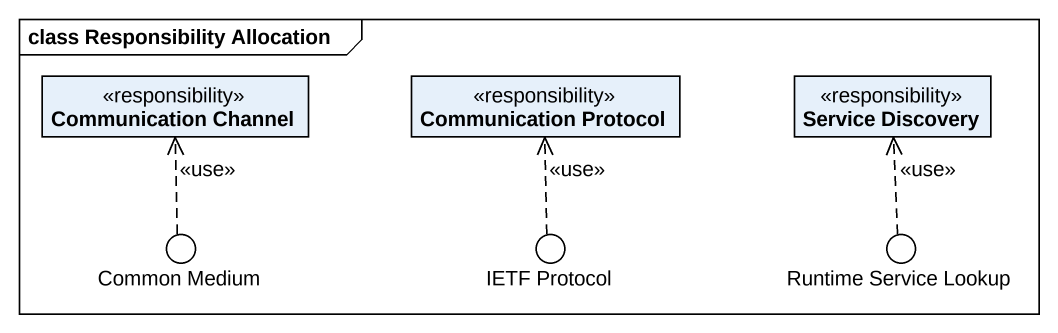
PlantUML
@startuml
mainframe class Responsibility Allocation
allowmixing
hide circle
hide empty members
class "Communication Channel" as Communication_Channel <<responsibility>>
class "Communication Protocol" as Communication_Protocol <<responsibility>>
class "Service Discovery" as Service_Discovery <<responsibility>>
() "Common Medium" as Common_Medium
() "IETF Protocol" as IETF_Protocol
() "Runtime Service Lookup" as Runtime_Service_Lookup
Common_Medium .up.> Communication_Channel : <<use>>
IETF_Protocol .up.> Communication_Protocol : <<use>>
Runtime_Service_Lookup .up.> Service_Discovery : <<use>>
@enduml
